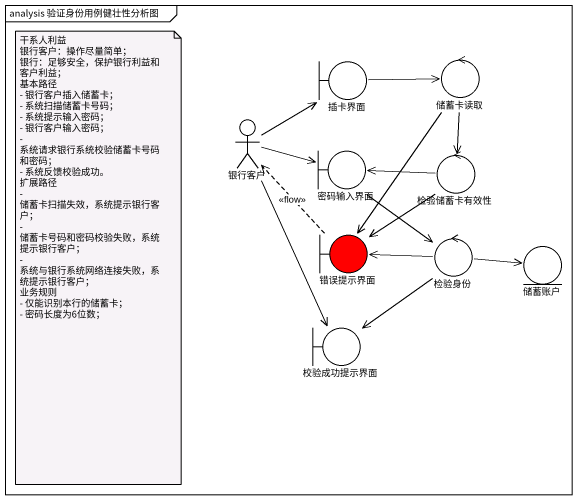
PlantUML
@startuml
mainframe analysis 验证身份用例健壮性分析图
boundary 插卡界面
control 储蓄卡读取
actor 银行客户
boundary 密码输入界面
control 检验储蓄卡有效性
boundary 错误提示界面 #FF0000
control 检验身份
entity 储蓄账户
boundary 校验成功提示界面
插卡界面 -right-> 储蓄卡读取
储蓄卡读取 --> 检验储蓄卡有效性
储蓄卡读取 --> 错误提示界面
银行客户 -up-> 插卡界面
银行客户 -right-> 密码输入界面
银行客户 --> 校验成功提示界面
密码输入界面 --> 检验身份
检验储蓄卡有效性 -left-> 密码输入界面
检验储蓄卡有效性 --> 错误提示界面
错误提示界面 .up.> 银行客户 : <<flow>>
检验身份 -left-> 错误提示界面
检验身份 -right-> 储蓄账户
检验身份 --> 校验成功提示界面
note as N1
  干系人利益
  银行客户：操作尽量简单；
  银行：足够安全，保护银行利益和客户利益；
  基本路径
  - 银行客户插入储蓄卡；
  - 系统扫描储蓄卡号码；
  - 系统提示输入密码；
  - 银行客户输入密码；
  - 系统请求银行系统校验储蓄卡号码和密码；
  - 系统反馈校验成功。
  扩展路径
  - 储蓄卡扫描失效，系统提示银行客户；
  - 储蓄卡号码和密码校验失败，系统提示银行客户；
  - 系统与银行系统网络连接失败，系统提示银行客户；
  业务规则
  - 仅能识别本行的储蓄卡；
  - 密码长度为6位数；
end note
@enduml
